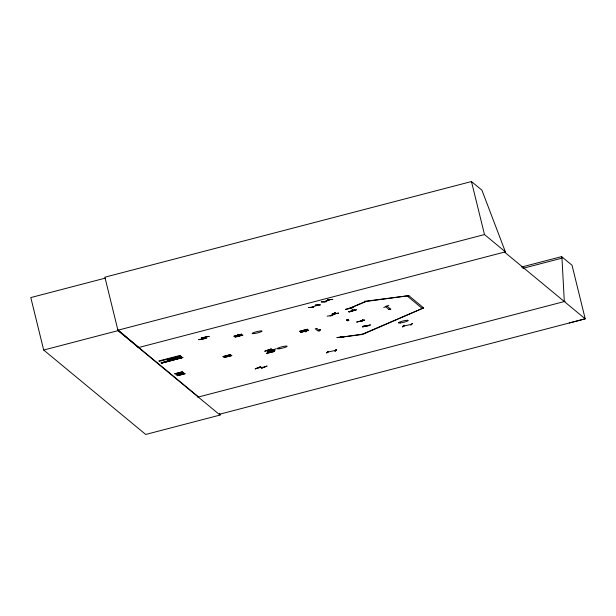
<?xml version="1.0" encoding="UTF-8"?>
<svg xmlns="http://www.w3.org/2000/svg" width="616" height="616" viewBox="0 0 616 616"><rect width="100%" height="100%" fill="white"/><g stroke="black" fill="none" stroke-linecap="round" stroke-linejoin="round"><path stroke-width="0.92" d="M271.163 348.925L264.849 351.159M271.363 348.902L264.841 351.212M337.121 337.499L343.489 336.79L336.921 337.645M332.917 315.538L327.119 316.131M255.216 368.93L260.799 366.635L255.232 368.876M313.513 307.276L308.608 307.569L313.775 307.122M326.38 301.586L321.236 301.994M321.498 301.879L326.118 301.74M354.262 309.863L349.418 311.958L354.516 309.779M305.767 331.816L306.206 331.716L304.735 330.915L305.174 330.807M306.129 331.624L305.051 330.777M347.07 319.812L348.225 320.751L346.746 319.935L347.193 319.843M326.88 352.791L328.22 351.274L326.842 352.814M402.541 326.834C406.66 322.807 401.039 327.689 402.949 326.803L404.281 325.325L403.85 325.417M402.872 326.703L404.158 325.294M319.327 330.854L319.958 329.575M198.845 339.608L206.268 338.261M206.268 338.276L198.737 339.739M227.158 355.671L226.827 355.786M303.542 330.507L304.743 331.131M320.62 330.06L319.735 330.315M362.123 320.528L361.299 320.759L362.008 320.613M362.308 321.075L362.932 319.735L361.869 321.198L362.608 319.796M266.459 353.384L274.405 351.459L266.466 353.422M267.213 351.967L275.136 350.158L267.151 351.921M270.309 352.483L271.002 351.166M270.609 352.429L271.31 351.097M326.534 352.937L327.889 351.397M328.49 351.89L327.627 352.136M336.197 349.595L334.811 351.151L336.575 349.588L335.243 351.058L336.575 349.565L336.144 349.68M412.173 323.546L410.795 325.109L412.558 323.539L412.15 323.515M202.549 338.954L205.082 337.245M204.828 337.414L205.19 337.337M273.219 349.811L268.376 350.05M330.06 315.785L335.397 313.652L335.204 312.866M334.611 313.89L334.426 313.128L334.919 313.837M352.468 310.079L352.976 310.741L352.706 309.971M271.294 351.205L270.886 351.32M179.456 373.666L178.494 372.873L178.933 372.765M180.226 373.843L179.795 373.958L180.927 374.805M227.781 356.572L226.703 355.686M201.37 337.522L201.447 337.938L209.117 336.39M202.841 338.892L205.344 337.191M209.094 336.359L201.447 337.938M305.675 331.246L306.375 331.046M347.848 320.228L348.502 320.112L346.993 320.459L348.456 320.074M389.012 309.494L385.4 306.46L386.933 306.06L390.559 309.055L389.027 309.455L389.913 309.309M311.311 307.338L317.779 305.113M323.924 301.809L330.384 299.576M340.294 337.168L340.671 337.006M389.874 309.27L389.143 309.509M366.343 301.424L349.103 308.547L366.05 301.17L408.316 295.726L365.111 301.578L364.949 300.924M361.4 334.596L423.477 307.954L362.632 334.434L340.263 337.322L362.331 334.188M349.526 308.454L349.796 308.385M383.714 307.538L388.865 305.344M369.2 325.602L362.901 326.28M363.147 326.249L369.469 325.487M365.889 326.041L365.704 326.195M334.734 350.604L335.497 350.389M403.642 326.033L404.473 325.849M410.78 324.493L411.349 324.416M330.268 315.762L335.35 313.667L335.15 312.889M267.105 366.05L261.461 368.252L266.774 366.104M237.922 334.804L237.722 335.412L238.985 336.036M228.059 356.502L226.988 355.625M202.803 338.777L203.041 338.746M327.797 299.284L328.159 299.53M320.127 304.989L315.261 305.113M332.732 299.453L327.851 299.699M270.008 350.912L276.315 348.679M330.145 299.607L324.101 301.801M386.055 306.529L385.416 306.614M334.996 312.889L334.904 313.852L334.688 313.082M258.766 367.783L258.45 367.76M272.834 349.919L268.222 350.134M569.269 323L585.2 318.826L572.041 265.257L561.6 256.618L521.59 267.059M219.55 414.237L585.2 318.826L504.512 252.067L505.374 251.844L481.912 190.182L471.463 181.543L104.889 277.192L118.018 330.646L220.043 415.068L145.715 434.457L43.69 350.042L30.8 297.567L105.128 278.17M137.938 347.717L505.39 251.852L484.492 234.557L117.91 330.215L198.598 396.974M43.69 350.042L118.018 330.646M242.827 335.112L234.927 337.106L242.82 335.096M345.692 309.417L353.599 307.384L345.684 309.324M348.602 311.742L356.533 309.802L348.656 311.873M522.892 268.345L561.977 258.15L561.6 256.618M308.562 330.145L300.685 332.201L308.647 330.299M308.639 330.276L300.762 332.355M230.746 354.508L222.846 356.625L230.723 354.57M223.97 357.473L231.932 355.571L223.993 357.534M174.721 373.758L182.629 371.779L174.751 373.835M183.699 372.572L176.014 374.79M183.761 372.672L176.053 374.905M184.993 373.65L177.115 375.706L185.07 373.781M197.736 397.197L565.172 301.324M158.812 360.938L180.18 355.409M159.251 361.353L180.665 355.863M181.374 356.495L167.013 360.106L181.32 356.371M181.628 356.749L167.275 360.36L181.628 356.749M161.092 362.809L182.636 357.434M161.161 362.878L182.575 357.38L161.269 362.978M161.477 363.178L182.837 357.511M161.492 363.209L182.852 357.519M348.833 320.597L347.355 319.796L348.81 320.559M390.844 309.617L389.466 308.747M356.702 322.029L364.649 320.05L356.764 322.099M360.645 321.221L360.961 321.136M362.585 326.919L370.524 324.901L362.585 326.873M327.827 352.036L335.42 350.412M335.127 313.683L334.827 312.943M362.508 319.873L362.947 319.773M352.106 310.911L352.275 310.025M352.699 310.841L352.468 309.971M304.497 331.3L303.495 330.507M180.126 373.843L181.089 374.644M411.442 324.347L403.611 326.087M385.678 306.514L386.217 306.445M237.945 335.258L237.745 334.48M238.708 336.213L237.414 334.596L237.676 335.42M178.84 372.78L179.895 373.565M352.914 310.749L352.175 310.895L351.99 310.125M332.139 313.559L334.796 313.282M338.577 313.128L332.247 313.998L338.615 313.174M264.149 367.151L258.212 367.852M268.545 350.019L268.846 350.011M320.474 304.866L315.554 305.066M352.375 310.857L352.09 310.064M347.447 319.712L348.448 320.62M332.771 299.361L327.928 299.615M117.849 329.83L138.792 347.493M346.777 319.889L347.786 320.851M304.758 330.854L305.767 331.832M471.463 181.543L484.492 234.557M352.591 309.994L352.814 310.81M334.773 313.059L334.996 313.814M237.853 334.48L238.053 335.35M219.589 413.228L220.043 415.068M128.351 338.854L128.459 339.293M561.977 258.15L564.31 301.547M318.965 331L320.043 329.629L318.988 330.985M241.703 334.142L233.803 336.259L241.672 334.188M408.908 295.734L407.376 296.127L422.052 308.27L423.585 307.869L408.908 295.734M307.461 329.229L299.553 331.354L307.43 329.275M316.77 328.405L315.238 328.805L317.702 330.846L319.234 330.445L316.77 328.405M254.092 333.587A5.105 0.708 -13.8 0 0 262.008 331.192A5.105 0.708 -13.8 0 0 255.163 332.078A5.105 0.708 -13.8 0 0 254.092 333.587M400.346 322.953A5.105 0.708 -13.8 0 0 408.262 320.551A5.105 0.708 -13.8 0 0 401.416 321.437A5.105 0.708 -13.8 0 0 400.346 322.953M279.202 348.756A5.105 0.708 -13.8 0 0 287.118 346.361A5.105 0.708 -13.8 0 0 280.272 347.247A5.105 0.708 -13.8 0 0 279.202 348.756"/></g></svg>
